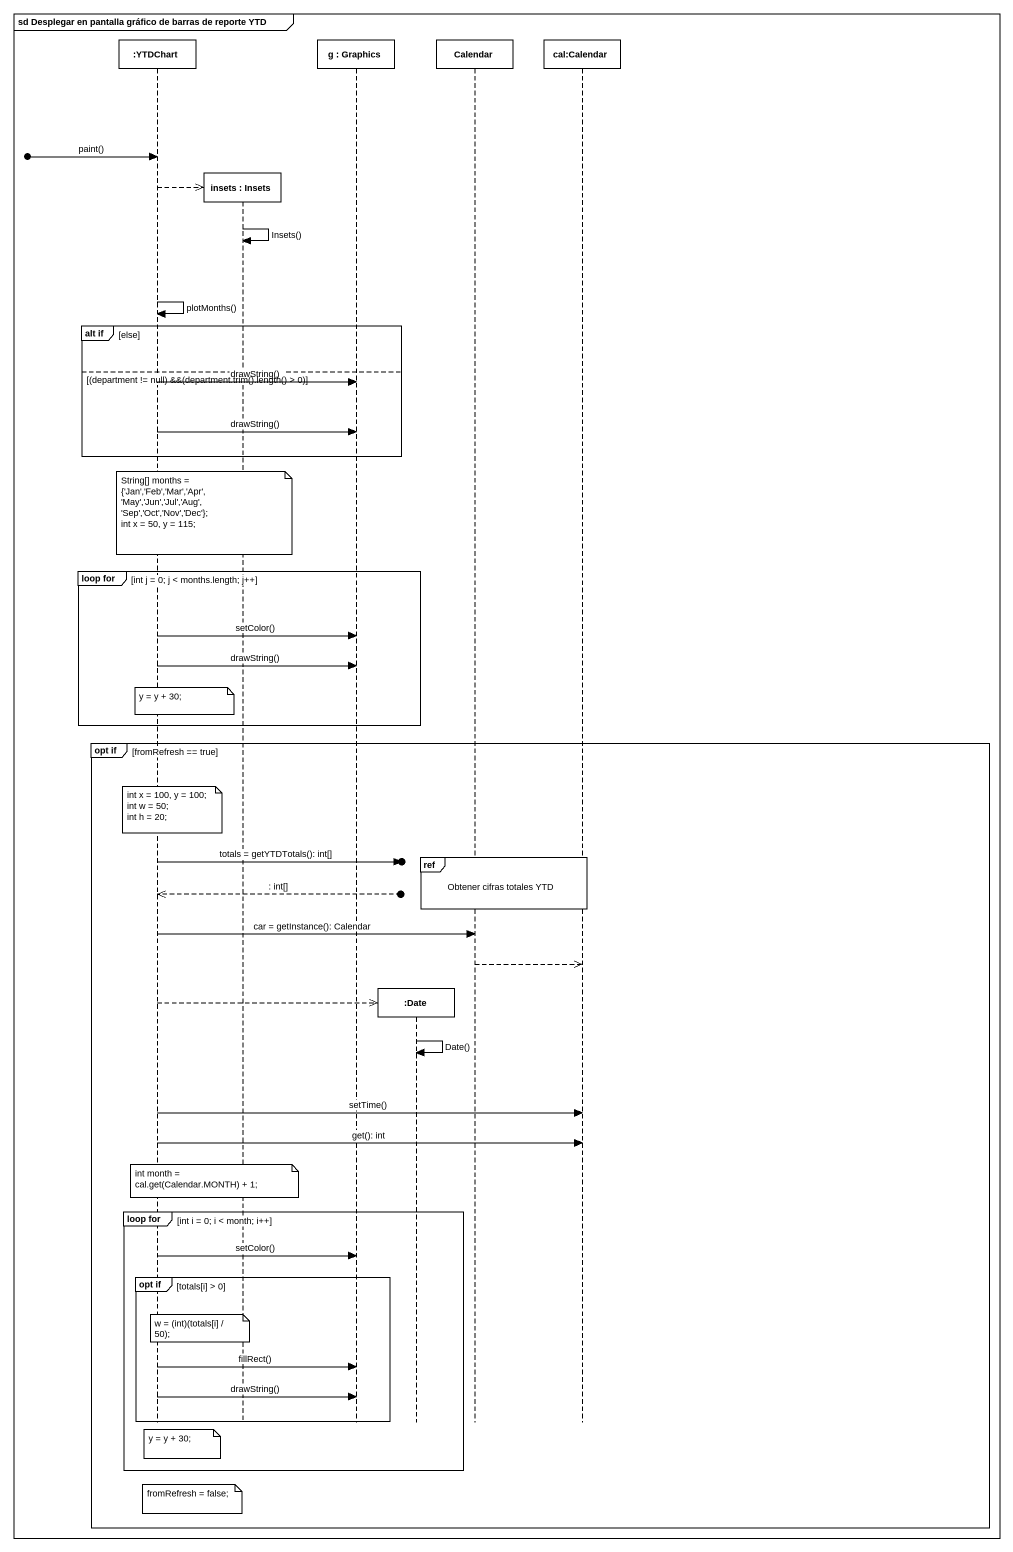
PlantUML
@startuml
mainframe sd Desplegar en pantalla gráfico de barras de reporte YTD
hide footbox
participant ":YTDChart" as YTDChart
participant "insets : Insets" as insets
participant "g : Graphics" as g
participant ":Date" as Date
participant Calendar
participant "cal:Calendar" as cal_Calendar

[o-> YTDChart : paint()
YTDChart -->> insets **
insets -> insets : Insets()
YTDChart -> YTDChart : plotMonths()
group alt if [else]
else (department != null) &&(department.trim().length() > 0)
  YTDChart -> g : drawString()
  YTDChart -> g : drawString()
end
note over insets
  String[] months = {'Jan','Feb','Mar','Apr',
  ~'May','Jun','Jul','Aug',
  ~'Sep','Oct','Nov','Dec'};
  int x = 50, y = 115;
end note
group loop for [int j = 0; j < months.length; j++]
  YTDChart -> g : setColor()
  YTDChart -> g : drawString()
  note over YTDChart : y = y + 30;
end
group opt if [fromRefresh == true]
  note over YTDChart
    int x = 100, y = 100;
    int w = 50;
    int h = 20;
  end note
  ref over Calendar, cal_Calendar : Obtener cifras totales YTD
  YTDChart ->o] : totals = getYTDTotals(): int[]
  YTDChart <<--o] : : int[]
  YTDChart -> Calendar : car = getInstance(): Calendar
  Calendar -->> cal_Calendar
  YTDChart -->> Date **
  Date -> Date : Date()
  YTDChart -> cal_Calendar : setTime()
  YTDChart -> cal_Calendar : get(): int
  note over insets : int month = cal.get(Calendar.MONTH) + 1;
  group loop for [int i = 0; i < month; i++]
    YTDChart -> g : setColor()
    group opt if [totals[i] > 0]
      note over YTDChart : w = (int)(totals[i] / 50);
      YTDChart -> g : fillRect()
      YTDChart -> g : drawString()
    end
    note over YTDChart : y = y + 30;
  end
  note over YTDChart : fromRefresh = false;
end
@enduml
